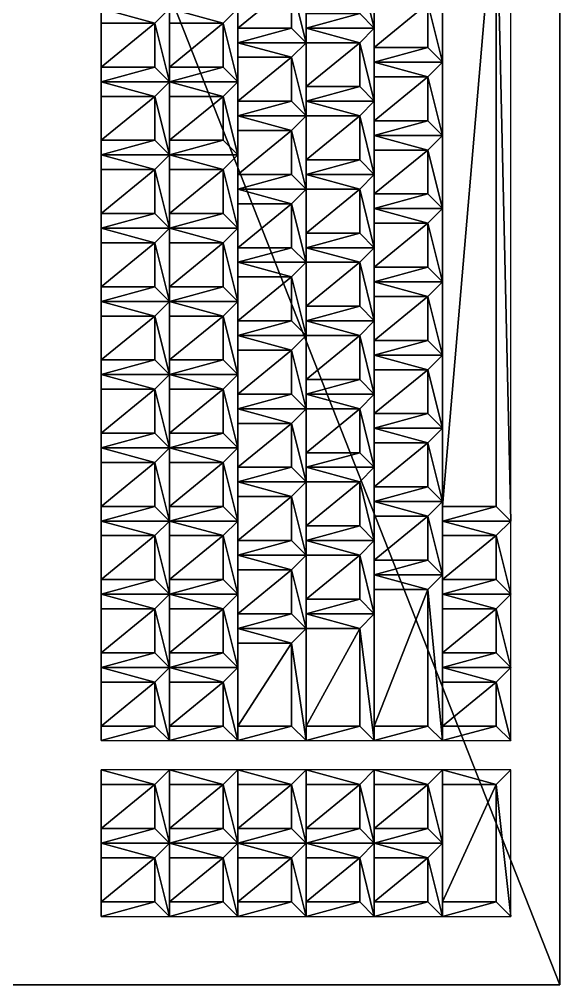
# Model space of a CAD drawing. Extents: x -22.3 to 67.4, y -36.4 to 41.8.
# Drawn here: x 61.89 to 67.43, y -34.18 to -24.3 of the extents above; entities that cross this region are included whole.
import ezdxf

# ---------------------------------------------------------------- set-up
doc = ezdxf.new("R2010")
doc.units = 0
doc.layers.get('0').update_dxf_attribs({"linetype": 'CONTINUOUS'})

# ---------------------------------------------------------------- blocks, each defined once
blk = doc.blocks.new('11ZSUN04')
at = {"color": 0, "linetype": 'BYBLOCK'}
mesh = blk.add_polyface(dxfattribs=at)
corners = [(19.23, -0.779, 1.8117), (19.23, -0.779, 1.0617), (26.23, -0.779), (26.23, -0.779, 0.75), (19.23, 16.971, 1.0617), (19.23, 16.971, 1.8117), (26.23, 16.971, 0.75), (14.75, 1, 0.5), (17, 1, 0.5), (14.75, 1, 2.75), (17, 1, 2.75), (17, 17, 0.5), (17, 17, 2.75), (14.846, 9, 5.525), (14.6916, 12.6814, 5.625), (14.8408, 9, 5.625), (14.8408, 9, 18.2), (14.846, 9, 18.3), (14.6916, 5.3186, 18.2), (14.6948, 5.3178, 18.3), (14.2451, 1.6613, 18.2), (14.2423, 1.6604, 18.3), (14.7248, 5.3178, 18.3), (14.876, 9, 18.3), (14.8437, 9, 18.6), (14.6925, 5.1943, 18.6), (14.2723, 1.6604, 18.3), (14.24, 1.4125, 18.6), (14.9005, 9, 17.1), (14.7687, 12.255, 17.1), (14.8708, 9, 18.2), (14.7216, 5.3186, 18.2), (14.7687, 5.745, 17.1), (14.3741, 2.5114, 17.1), (14.2751, 1.6613, 18.2), (14.24, 5.2063, 18.6), (14.24, 9, 18.6), (14.6916, 12.6814, 18.2), (14.7229, 5.6993, 16.9703), (14.3487, 2.6736, 16.9703), (14.8619, 9, 16.9703), (14.8437, 9, 5.225), (14.6925, 5.1943, 5.225), (14.24, 5.2063, 5.225), (14.24, 9, 5.225), (14.7216, 5.3186, 5.625), (14.7687, 5.745, 6.725), (14.3741, 2.5114, 6.725), (14.2751, 1.6613, 5.625), (14.8708, 9, 5.625), (14.9005, 9, 6.725), (14.7687, 12.255, 6.725), (14.7248, 5.3178, 5.525), (14.2723, 1.6604, 5.525), (14.24, 1.4125, 5.225), (14.876, 9, 5.525), (14.6948, 5.3178, 5.525), (14.6916, 5.3186, 5.625), (14.2451, 1.6613, 5.625), (14.2423, 1.6604, 5.525), (14.7229, 5.6993, 6.8547), (14.3487, 2.6736, 6.8547), (14.8619, 9, 6.8547)]
mesh.append_faces([[corners[k] for k in face] for face in [(16, 17, 18), (18, 19, 20), (32, 31, 33), (38, 32, 39), (40, 32, 38), (45, 47, 48), (42, 53, 54), (41, 52, 42), (56, 58, 59), (13, 57, 56), (46, 61, 47), (51, 62, 50)]], dxfattribs={"vtx0": -1, "vtx1": -1, "color": 0})
mesh.append_faces([[corners[k] for k in face] for face in [(13, 14, 15), (36, 35, 24), (43, 44, 41)]], dxfattribs={"vtx0": -1, "vtx1": -1, "vtx2": -1, "color": 0})
mesh.append_faces([[corners[k] for k in face] for face in [(18, 17, 19), (20, 19, 21), (22, 24, 25), (26, 25, 27), (33, 31, 34), (17, 16, 37), (39, 32, 33), (40, 29, 28), (45, 46, 47), (56, 57, 58), (13, 15, 57), (46, 60, 61), (46, 62, 60)]], dxfattribs={"vtx0": -1, "vtx2": -1, "color": 0})
mesh.append_faces([[corners[k] for k in face] for face in [(1, 0, 4), (0, 3, 5), (3, 2, 6), (7, 8, 9), (8, 11, 10)]], dxfattribs={"vtx1": -1, "color": 0})
mesh.append_faces([[corners[k] for k in face] for face in [(22, 23, 24), (26, 22, 25), (28, 29, 30), (30, 31, 28), (32, 28, 31), (25, 24, 35), (28, 32, 40), (41, 42, 43), (45, 49, 50), (50, 46, 45), (51, 50, 49), (52, 53, 42), (55, 52, 41), (46, 50, 62)]], dxfattribs={"vtx1": -1, "vtx2": -1, "color": 0})
mesh.append_faces([[corners[k] for k in face] for face in [(0, 1, 2), (2, 3, 0), (8, 10, 9), (9, 10, 12)]], dxfattribs={"vtx2": -1, "color": 0})
mesh = blk.add_polyface(dxfattribs=at)
corners = [(19.23, 16.971, 1.8117), (19.23, 16.971, 1.0617), (19.23, -0.779, 1.8117), (26.23, 16.971, 0.75), (26.23, 16.971), (26.23, -0.779, 0.75), (26.23, -0.779), (14.5, 17, 1.375), (14.5, 16.93, 1.475), (14.5, 17, 1.875), (14.5, 16.93, 1.775), (14.75, 17, 1.875), (14.75, 17, 1.375), (17, 17, 0.5), (17, 17, 2.75), (17, 1, 2.75), (14.75, 17, 0.5), (14.75, 17, 2.75), (14.75, 1, 2.75), (14.846, 9, 5.525), (14.6948, 12.6822, 5.525), (14.6916, 12.6814, 5.625), (14.2423, 16.3396, 18.3), (14.6948, 12.6822, 18.3), (14.2451, 16.3387, 18.2), (14.6916, 12.6814, 18.2), (14.2723, 16.3396, 18.3), (14.24, 16.5875, 18.6), (14.6925, 12.8057, 18.6), (14.7248, 12.6822, 18.3), (14.8437, 9, 18.6), (14.876, 9, 18.3), (14.2751, 16.3387, 18.2), (14.7216, 12.6814, 18.2), (14.3741, 15.4886, 17.1), (14.7687, 12.255, 17.1), (14.8708, 9, 18.2), (14.24, 12.7937, 18.6), (14.24, 9, 18.6), (14.846, 9, 18.3), (14.3684, 15.5264, 17.0924), (14.3432, 15.3633, 16.9629), (14.3636, 15.5585, 17.0707), (14.3385, 15.3946, 16.9418), (14.7229, 12.3007, 16.9703), (14.8619, 9, 16.9703), (14.3487, 15.3264, 16.9703), (14.6925, 12.8057, 5.225), (14.8437, 9, 5.225), (14.24, 9, 5.225), (14.24, 12.7937, 5.225), (14.24, 16.5875, 5.225), (14.8708, 9, 5.625), (14.7216, 12.6814, 5.625), (14.7687, 12.255, 6.725), (14.2751, 16.3387, 5.625), (14.3741, 15.4886, 6.725), (14.7248, 12.6822, 5.525), (14.876, 9, 5.525), (14.2723, 16.3396, 5.525), (14.2423, 16.3396, 5.525), (14.2451, 16.3387, 5.625), (14.3684, 15.5264, 6.7326), (14.3636, 15.5585, 6.7543), (14.3385, 15.3946, 6.8832), (14.3432, 15.3633, 6.8621), (14.7229, 12.3007, 6.8547), (14.8619, 9, 6.8547), (14.3487, 15.3264, 6.8547), (14.8408, 9, 5.625)]
mesh.append_faces([[corners[k] for k in face] for face in [(9, 11, 7), (12, 7, 11), (24, 23, 25), (26, 28, 29), (29, 30, 31), (34, 33, 35), (39, 25, 23), (44, 35, 45), (46, 35, 44), (47, 57, 48), (51, 59, 47), (69, 19, 21)]], dxfattribs={"vtx0": -1, "vtx1": -1, "color": 0})
mesh.append_faces([[corners[k] for k in face] for face in [(19, 20, 21), (37, 38, 28), (49, 50, 47)]], dxfattribs={"vtx0": -1, "vtx1": -1, "vtx2": -1, "color": 0})
mesh.append_faces([[corners[k] for k in face] for face in [(26, 27, 28), (29, 28, 30), (53, 56, 54), (48, 57, 58), (47, 59, 57), (20, 61, 21), (54, 66, 67), (54, 68, 66), (21, 19, 20)]], dxfattribs={"vtx0": -1, "vtx2": -1, "color": 0})
mesh.append_faces([[corners[k] for k in face] for face in [(0, 1, 2), (3, 4, 0), (1, 0, 4), (3, 0, 5), (4, 3, 6), (7, 8, 9), (10, 9, 8), (13, 16, 14)]], dxfattribs={"vtx1": -1, "color": 0})
mesh.append_faces([[corners[k] for k in face] for face in [(22, 23, 24), (32, 33, 34), (33, 36, 35), (28, 27, 37), (30, 28, 38), (40, 34, 41), (42, 40, 43), (34, 35, 46), (47, 48, 49), (51, 47, 50), (52, 53, 54), (53, 55, 56), (20, 60, 61), (62, 63, 64), (56, 62, 65), (54, 56, 68)]], dxfattribs={"vtx1": -1, "vtx2": -1, "color": 0})
mesh.append_faces([[corners[k] for k in face] for face in [(13, 14, 15), (16, 17, 14), (14, 17, 18)]], dxfattribs={"vtx2": -1, "color": 0})
at = {"color": 253, "linetype": 'BYBLOCK'}
mesh = blk.add_polyface(dxfattribs=at)
corners = [(23.63, 11.871, 1.15), (23.63, 12.021, 1.15), (23.48, 12.171, 1.45), (23.48, 12.021, 1.45), (22.93, 12.021, 1.45), (22.93, 12.821, 1.45), (22.93, 11.871, 1.25), (24.33, 12.021, 1.05), (24.33, 12.971, 1.05), (24.18, 12.821, 1.35), (24.18, 12.171, 1.35), (22.93, 12.971, 1.25), (24.33, 15.521, 1.05), (24.33, 16.271, 1.05), (24.18, 16.121, 1.35), (24.18, 15.671, 1.35), (22.93, 15.671, 1.45), (22.93, 16.121, 1.45), (22.93, 16.271, 1.25), (22.93, 15.521, 1.25), (25.73, 15.521, 0.85), (25.73, 16.271, 0.85), (25.58, 16.121, 1.15), (25.58, 15.671, 1.15), (24.33, 15.671, 1.25), (24.33, 16.121, 1.25), (25.73, 13.271, 0.85), (25.73, 14.771, 0.85), (25.58, 14.621, 1.15), (25.58, 13.421, 1.15), (25.03, 13.421, 1.15), (25.03, 14.621, 1.15), (25.03, 14.771, 0.95), (25.03, 13.271, 0.95), (22.23, 11.471, 1.35), (22.23, 12.971, 1.35), (22.08, 12.821, 1.65), (22.08, 11.621, 1.65), (21.53, 11.471, 1.45), (21.53, 11.621, 1.65), (21.53, 12.821, 1.65), (21.53, 12.971, 1.45), (22.93, 11.471, 1.25), (22.78, 12.821, 1.55), (22.78, 11.621, 1.55), (22.23, 11.621, 1.55), (22.23, 12.821, 1.55), (23.63, 1.721, 1.15), (23.63, 2.871, 1.15), (23.48, 2.721, 1.45), (23.48, 1.871, 1.45), (22.93, 1.871, 1.45), (22.93, 2.721, 1.45), (22.93, 2.871, 1.25), (22.93, 1.721, 1.25), (24.33, 1.721, 1.05), (24.33, 3.021, 1.05), (24.18, 2.871, 1.35), (24.18, 1.871, 1.35), (23.63, 1.871, 1.35), (23.63, 2.871, 1.35), (23.63, 3.021, 1.15), (25.03, 10.921, 0.95), (25.03, 12.221, 0.95), (24.88, 12.071, 1.25), (24.88, 11.071, 1.25), (24.33, 11.071, 1.25), (24.33, 12.071, 1.25), (24.33, 12.221, 1.05), (24.33, 10.921, 1.05), (25.03, 1.721, 0.95), (25.03, 3.421, 0.95), (24.88, 3.271, 1.25), (24.88, 1.871, 1.25), (24.33, 1.871, 1.25), (24.33, 3.271, 1.25), (24.33, 3.421, 1.05), (25.73, -0.079, 0.85), (25.73, 1.421, 0.85), (25.58, 1.271, 1.15), (25.58, 0.071, 1.15), (25.03, 0.071, 1.15), (25.03, 1.271, 1.15), (25.03, 1.421, 0.95), (25.03, -0.079, 0.95)]
mesh.append_faces([[corners[k] for k in face] for face in [(3, 6, 0), (11, 9, 8), (18, 14, 13), (15, 19, 12), (13, 22, 21), (23, 12, 20), (32, 28, 27), (29, 33, 26), (37, 38, 34), (41, 36, 35), (35, 43, 11), (44, 34, 42), (53, 49, 48), (50, 54, 47), (61, 57, 56), (58, 47, 55), (68, 64, 63), (65, 69, 62), (76, 72, 71), (73, 55, 70), (83, 79, 78), (80, 84, 77)]], dxfattribs={"vtx0": -1, "color": 253})
mesh.append_faces([[corners[k] for k in face] for face in [(2, 9, 5)]], dxfattribs={"vtx0": -1, "vtx2": -1, "color": 253})
mesh.append_faces([[corners[k] for k in face] for face in [(3, 2, 4), (10, 9, 2), (5, 9, 11), (15, 14, 16), (17, 16, 14), (17, 14, 18), (23, 22, 24), (25, 24, 22), (25, 22, 13), (29, 28, 30), (31, 30, 28), (31, 28, 32), (40, 36, 41), (37, 36, 39), (40, 39, 36), (44, 43, 45), (46, 45, 43), (46, 43, 35), (50, 49, 51), (52, 51, 49), (52, 49, 53), (58, 57, 59), (60, 59, 57), (60, 57, 61), (65, 64, 66), (67, 66, 64), (67, 64, 68), (73, 72, 74), (75, 74, 72), (75, 72, 76), (80, 79, 81), (82, 81, 79), (82, 79, 83)]], dxfattribs={"vtx1": -1, "color": 253})
mesh.append_faces([[corners[k] for k in face] for face in [(5, 4, 2)]], dxfattribs={"vtx1": -1, "vtx2": -1, "color": 253})
mesh.append_faces([[corners[k] for k in face] for face in [(0, 1, 2), (2, 3, 0), (3, 4, 6), (7, 8, 9), (9, 10, 7), (7, 10, 2), (2, 1, 7), (6, 4, 5), (5, 11, 6), (12, 13, 14), (14, 15, 12), (15, 16, 19), (19, 16, 17), (17, 18, 19), (20, 21, 22), (22, 23, 20), (23, 24, 12), (12, 24, 25), (25, 13, 12), (26, 27, 28), (28, 29, 26), (29, 30, 33), (33, 30, 31), (31, 32, 33), (34, 35, 36), (36, 37, 34), (38, 39, 40), (40, 41, 38), (37, 39, 38), (42, 11, 43), (43, 44, 42), (44, 45, 34), (34, 45, 46), (46, 35, 34), (47, 48, 49), (49, 50, 47), (50, 51, 54), (54, 51, 52), (52, 53, 54), (55, 56, 57), (57, 58, 55), (58, 59, 47), (47, 59, 60), (60, 61, 47), (62, 63, 64), (64, 65, 62), (65, 66, 69), (69, 66, 67), (67, 68, 69), (70, 71, 72), (72, 73, 70), (73, 74, 55), (55, 74, 75), (75, 76, 55), (77, 78, 79), (79, 80, 77), (80, 81, 84), (84, 81, 82), (82, 83, 84)]], dxfattribs={"vtx2": -1, "color": 253})
at = {"color": 0, "linetype": 'BYBLOCK'}
mesh = blk.add_polyface(dxfattribs=at)
corners = [(25.73, 3.971, 0.85), (25.73, 10.721, 0.85), (25.58, 10.571, 1.15), (25.58, 4.121, 1.15), (25.03, 4.121, 1.15), (25.03, 10.571, 1.15), (25.03, 10.721, 0.95), (25.03, 3.971, 0.95)]
mesh.append_faces([[corners[k] for k in face] for face in [(6, 2, 1), (3, 7, 0)]], dxfattribs={"vtx0": -1, "color": 0})
mesh.append_faces([[corners[k] for k in face] for face in [(3, 2, 4), (5, 4, 2), (5, 2, 6)]], dxfattribs={"vtx1": -1, "color": 0})
mesh.append_faces([[corners[k] for k in face] for face in [(0, 1, 2), (2, 3, 0), (3, 4, 7), (7, 4, 5), (5, 6, 7)]], dxfattribs={"vtx2": -1, "color": 0})
mesh = blk.add_polyface(dxfattribs=at)
corners = [(22.08, 8.321, 1.65), (22.08, 7.871, 1.65), (22.23, 7.721, 1.35), (22.23, 8.471, 1.35), (21.53, 8.321, 1.65), (21.53, 7.871, 1.65), (21.53, 8.471, 1.45), (21.53, 7.721, 1.45), (22.08, 9.071, 1.65), (22.08, 8.621, 1.65), (22.23, 9.221, 1.35), (21.53, 9.071, 1.65), (21.53, 8.621, 1.65), (21.53, 9.221, 1.45), (22.08, 9.821, 1.65), (22.08, 9.371, 1.65), (21.53, 9.371, 1.65), (21.53, 9.821, 1.65), (22.78, 9.821, 1.55), (22.78, 9.371, 1.55), (22.93, 9.221, 1.25), (22.23, 9.371, 1.55), (22.23, 9.821, 1.55), (22.78, 9.071, 1.55), (22.78, 8.621, 1.55), (22.93, 8.471, 1.25), (22.23, 9.071, 1.55), (22.23, 8.621, 1.55), (22.78, 8.321, 1.55), (22.78, 7.871, 1.55), (22.93, 7.721, 1.25), (22.23, 8.321, 1.55), (22.23, 7.871, 1.55), (22.93, 9.471, 1.45), (22.93, 9.021, 1.45), (23.48, 9.471, 1.45), (23.48, 9.021, 1.45), (22.93, 8.871, 1.25), (22.93, 9.621, 1.25), (22.93, 8.721, 1.45), (22.93, 8.271, 1.45), (23.48, 8.721, 1.45), (23.48, 8.271, 1.45), (22.93, 8.121, 1.25), (22.93, 7.971, 1.45), (22.93, 7.521, 1.45), (23.48, 7.971, 1.45), (22.93, 7.371, 1.25)]
mesh.append_faces([[corners[k] for k in face] for face in [(6, 0, 3), (1, 7, 2), (13, 8, 10), (9, 6, 3), (15, 13, 10), (19, 10, 20), (10, 23, 20), (24, 3, 25), (3, 28, 25), (29, 2, 30)]], dxfattribs={"vtx0": -1, "color": 0})
mesh.append_faces([[corners[k] for k in face] for face in [(4, 5, 0), (1, 0, 5), (4, 0, 6), (11, 12, 8), (9, 8, 12), (11, 8, 13), (26, 27, 23), (24, 23, 27), (26, 23, 10), (31, 32, 28), (29, 28, 32), (31, 28, 3), (33, 34, 35), (39, 40, 41), (39, 41, 37), (44, 45, 46)]], dxfattribs={"vtx1": -1, "color": 0})
mesh.append_faces([[corners[k] for k in face] for face in [(0, 1, 2), (2, 3, 0), (1, 5, 7), (4, 6, 7), (7, 5, 4), (8, 9, 3), (3, 10, 8), (9, 12, 6), (11, 13, 6), (6, 12, 11), (14, 15, 10), (15, 16, 13), (13, 16, 17), (18, 19, 20), (19, 21, 10), (10, 21, 22), (23, 24, 25), (25, 20, 23), (24, 27, 3), (26, 10, 3), (3, 27, 26), (28, 29, 30), (30, 25, 28), (29, 32, 2), (31, 3, 2), (2, 32, 31), (36, 34, 37), (33, 38, 37), (37, 34, 33), (42, 40, 43), (39, 37, 43), (43, 40, 39), (44, 43, 47)]], dxfattribs={"vtx2": -1, "color": 0})
mesh = blk.add_polyface(dxfattribs=at)
corners = [(23.48, 9.471, 1.45), (23.48, 9.021, 1.45), (23.63, 8.871, 1.15), (23.63, 9.621, 1.15), (22.93, 9.021, 1.45), (22.93, 8.871, 1.25), (23.48, 8.721, 1.45), (23.48, 8.271, 1.45), (23.63, 8.121, 1.15), (22.93, 8.271, 1.45), (22.93, 8.121, 1.25), (23.63, 7.371, 1.15), (23.48, 7.971, 1.45), (22.93, 7.971, 1.45), (24.18, 9.621, 1.35), (24.18, 9.171, 1.35), (24.33, 9.021, 1.05), (24.33, 9.771, 1.05), (23.63, 9.171, 1.35), (23.63, 9.021, 1.15), (23.63, 9.621, 1.35), (23.63, 9.771, 1.15), (24.18, 8.871, 1.35), (24.18, 8.421, 1.35), (24.33, 8.271, 1.05), (23.63, 8.871, 1.35), (23.63, 8.421, 1.35), (23.63, 8.271, 1.15), (24.18, 8.121, 1.35), (24.18, 7.671, 1.35), (24.33, 7.521, 1.05), (23.63, 8.121, 1.35), (23.63, 7.671, 1.35), (23.63, 7.521, 1.15), (24.88, 9.271, 1.25), (24.88, 8.821, 1.25), (25.03, 8.671, 0.95), (25.03, 9.421, 0.95), (24.33, 9.271, 1.25), (24.33, 8.821, 1.25), (24.33, 9.421, 1.05), (24.33, 8.671, 1.05), (24.88, 8.521, 1.25), (24.88, 8.071, 1.25), (25.03, 7.921, 0.95), (24.33, 8.521, 1.25), (24.33, 8.071, 1.25), (24.33, 7.921, 1.05), (24.88, 7.771, 1.25), (24.33, 7.771, 1.25)]
mesh.append_faces([[corners[k] for k in face] for face in [(1, 5, 2), (5, 6, 2), (7, 10, 8), (10, 12, 8), (15, 19, 16), (19, 22, 16), (23, 27, 24), (27, 28, 24), (40, 34, 37), (35, 41, 36), (41, 42, 36), (43, 47, 44), (47, 48, 44)]], dxfattribs={"vtx0": -1, "color": 0})
mesh.append_faces([[corners[k] for k in face] for face in [(1, 0, 4), (7, 6, 9), (13, 12, 10), (15, 14, 18), (25, 26, 22), (23, 22, 26), (25, 22, 19), (31, 32, 28), (29, 28, 32), (31, 28, 27), (38, 39, 34), (35, 34, 39), (38, 34, 40), (45, 46, 42), (43, 42, 46), (45, 42, 41), (49, 48, 47)]], dxfattribs={"vtx1": -1, "color": 0})
mesh.append_faces([[corners[k] for k in face] for face in [(0, 1, 2), (2, 3, 0), (6, 7, 8), (8, 2, 6), (11, 8, 12), (14, 15, 16), (16, 17, 14), (15, 18, 19), (20, 21, 19), (19, 18, 20), (22, 23, 24), (24, 16, 22), (23, 26, 27), (25, 19, 27), (27, 26, 25), (28, 29, 30), (30, 24, 28), (31, 27, 33), (33, 32, 31), (34, 35, 36), (36, 37, 34), (35, 39, 41), (38, 40, 41), (41, 39, 38), (42, 43, 44), (44, 36, 42), (43, 46, 47), (45, 41, 47), (47, 46, 45)]], dxfattribs={"vtx2": -1, "color": 0})
mesh = blk.add_polyface(dxfattribs=at)
corners = [(22.23, 5.471, 1.35), (22.23, 6.221, 1.35), (22.08, 6.071, 1.65), (21.53, 6.221, 1.45), (21.53, 6.071, 1.65), (21.53, 5.471, 1.45), (22.08, 6.821, 1.65), (22.08, 6.371, 1.65), (22.23, 6.971, 1.35), (21.53, 6.821, 1.65), (21.53, 6.371, 1.65), (21.53, 6.971, 1.45), (22.08, 7.571, 1.65), (22.08, 7.121, 1.65), (22.23, 7.721, 1.35), (21.53, 7.571, 1.65), (21.53, 7.121, 1.65), (21.53, 7.721, 1.45), (22.78, 7.571, 1.55), (22.78, 7.121, 1.55), (22.93, 6.971, 1.25), (22.93, 7.721, 1.25), (22.23, 7.571, 1.55), (22.23, 7.121, 1.55), (22.78, 6.821, 1.55), (22.78, 6.371, 1.55), (22.93, 6.221, 1.25), (22.23, 6.821, 1.55), (22.23, 6.371, 1.55), (22.93, 5.471, 1.25), (22.78, 6.071, 1.55), (22.23, 6.071, 1.55), (23.48, 7.521, 1.45), (22.93, 7.521, 1.45), (22.93, 7.371, 1.25), (22.93, 7.971, 1.45), (22.93, 7.221, 1.45), (22.93, 6.771, 1.45), (23.48, 7.221, 1.45), (23.48, 6.771, 1.45), (22.93, 6.621, 1.25), (22.93, 6.471, 1.45), (22.93, 6.021, 1.45), (23.48, 6.471, 1.45), (22.93, 5.871, 1.25)]
mesh.append_faces([[corners[k] for k in face] for face in [(3, 2, 1), (11, 6, 8), (7, 3, 1), (17, 12, 14), (13, 11, 8), (14, 18, 21), (19, 8, 20), (8, 24, 20), (25, 1, 26), (1, 30, 26)]], dxfattribs={"vtx0": -1, "color": 0})
mesh.append_faces([[corners[k] for k in face] for face in [(4, 2, 3), (9, 10, 6), (7, 6, 10), (9, 6, 11), (15, 16, 12), (13, 12, 16), (15, 12, 17), (22, 23, 18), (19, 18, 23), (22, 18, 14), (27, 28, 24), (25, 24, 28), (27, 24, 8), (31, 30, 1), (36, 37, 38), (36, 38, 34), (41, 42, 43), (41, 43, 40)]], dxfattribs={"vtx1": -1, "color": 0})
mesh.append_faces([[corners[k] for k in face] for face in [(0, 1, 2), (4, 3, 5), (6, 7, 1), (1, 8, 6), (7, 10, 3), (9, 11, 3), (3, 10, 9), (12, 13, 8), (8, 14, 12), (13, 16, 11), (15, 17, 11), (11, 16, 15), (18, 19, 20), (20, 21, 18), (19, 23, 8), (22, 14, 8), (8, 23, 22), (24, 25, 26), (26, 20, 24), (25, 28, 1), (27, 8, 1), (1, 28, 27), (29, 26, 30), (31, 1, 0), (32, 33, 34), (34, 33, 35), (39, 37, 40), (36, 34, 40), (40, 37, 36), (41, 40, 44), (44, 42, 41)]], dxfattribs={"vtx2": -1, "color": 0})
mesh = blk.add_polyface(dxfattribs=at)
corners = [(23.48, 7.971, 1.45), (23.48, 7.521, 1.45), (23.63, 7.371, 1.15), (22.93, 7.521, 1.45), (22.93, 7.371, 1.25), (23.48, 7.221, 1.45), (23.48, 6.771, 1.45), (23.63, 6.621, 1.15), (22.93, 6.771, 1.45), (22.93, 6.621, 1.25), (23.48, 6.471, 1.45), (23.48, 6.021, 1.45), (23.63, 5.871, 1.15), (22.93, 6.021, 1.45), (22.93, 5.871, 1.25), (24.18, 7.671, 1.35), (23.63, 7.521, 1.15), (24.33, 7.521, 1.05), (23.63, 7.671, 1.35), (24.18, 7.371, 1.35), (24.18, 6.921, 1.35), (24.33, 6.771, 1.05), (23.63, 7.371, 1.35), (23.63, 6.921, 1.35), (23.63, 6.771, 1.15), (24.18, 6.621, 1.35), (24.18, 6.171, 1.35), (24.33, 6.021, 1.05), (23.63, 6.621, 1.35), (23.63, 6.171, 1.35), (23.63, 6.021, 1.15), (24.18, 5.871, 1.35), (24.88, 7.771, 1.25), (24.88, 7.321, 1.25), (25.03, 7.171, 0.95), (25.03, 7.921, 0.95), (24.33, 7.771, 1.25), (24.33, 7.321, 1.25), (24.33, 7.171, 1.05), (24.33, 7.921, 1.05), (24.88, 7.021, 1.25), (24.88, 6.571, 1.25), (25.03, 6.421, 0.95), (24.33, 7.021, 1.25), (24.33, 6.571, 1.25), (24.33, 6.421, 1.05), (25.03, 5.671, 0.95), (24.88, 6.271, 1.25), (24.33, 6.271, 1.25), (24.33, 5.821, 1.25), (24.88, 5.821, 1.25), (24.33, 5.671, 1.05)]
mesh.append_faces([[corners[k] for k in face] for face in [(1, 4, 2), (4, 5, 2), (6, 9, 7), (9, 10, 7), (15, 16, 17), (16, 19, 17), (20, 24, 21), (24, 25, 21), (26, 30, 27), (30, 31, 27), (33, 38, 34), (38, 40, 34), (41, 45, 42), (45, 47, 42)]], dxfattribs={"vtx0": -1, "color": 0})
mesh.append_faces([[corners[k] for k in face] for face in [(1, 0, 3), (6, 5, 8), (11, 10, 13), (22, 23, 19), (20, 19, 23), (22, 19, 16), (28, 29, 25), (26, 25, 29), (28, 25, 24), (36, 37, 32), (33, 32, 37), (43, 44, 40), (41, 40, 44), (43, 40, 38), (48, 49, 47), (50, 47, 49), (48, 47, 45)]], dxfattribs={"vtx1": -1, "color": 0})
mesh.append_faces([[corners[k] for k in face] for face in [(0, 1, 2), (5, 6, 7), (7, 2, 5), (10, 11, 12), (12, 7, 10), (11, 13, 14), (15, 18, 16), (19, 20, 21), (21, 17, 19), (20, 23, 24), (22, 16, 24), (24, 23, 22), (25, 26, 27), (27, 21, 25), (26, 29, 30), (28, 24, 30), (30, 29, 28), (32, 33, 34), (34, 35, 32), (33, 37, 38), (36, 39, 38), (38, 37, 36), (40, 41, 42), (42, 34, 40), (41, 44, 45), (43, 38, 45), (45, 44, 43), (46, 42, 47), (48, 45, 51)]], dxfattribs={"vtx2": -1, "color": 0})
mesh = blk.add_polyface(dxfattribs=at)
corners = [(23.48, 6.021, 1.45), (22.93, 5.871, 1.25), (23.63, 5.871, 1.15), (23.48, 5.721, 1.45), (23.48, 5.271, 1.45), (23.63, 5.121, 1.15), (22.93, 5.271, 1.45), (22.93, 5.121, 1.25), (23.48, 4.971, 1.45), (23.48, 4.521, 1.45), (23.63, 4.371, 1.15), (22.93, 4.521, 1.45), (22.93, 4.371, 1.25), (23.48, 4.221, 1.45), (24.18, 5.871, 1.35), (24.18, 5.421, 1.35), (24.33, 5.271, 1.05), (24.33, 6.021, 1.05), (23.63, 5.871, 1.35), (23.63, 5.421, 1.35), (23.63, 6.021, 1.15), (23.63, 5.271, 1.15), (24.18, 5.121, 1.35), (24.18, 4.671, 1.35), (24.33, 4.521, 1.05), (23.63, 5.121, 1.35), (23.63, 4.671, 1.35), (23.63, 4.521, 1.15), (24.33, 3.771, 1.05), (24.18, 4.371, 1.35), (23.63, 4.371, 1.35), (23.63, 3.921, 1.35), (23.63, 3.771, 1.15), (24.88, 6.271, 1.25), (24.88, 5.821, 1.25), (25.03, 5.671, 0.95), (24.33, 5.671, 1.05), (24.33, 5.821, 1.25), (24.33, 6.271, 1.25), (24.88, 5.521, 1.25), (24.88, 5.071, 1.25), (25.03, 4.921, 0.95), (24.33, 5.521, 1.25), (24.33, 5.071, 1.25), (24.33, 4.921, 1.05), (24.88, 4.771, 1.25), (24.88, 4.321, 1.25), (25.03, 4.171, 0.95), (24.33, 4.771, 1.25), (24.33, 4.321, 1.25), (24.33, 4.171, 1.05)]
mesh.append_faces([[corners[k] for k in face] for face in [(0, 1, 2), (1, 3, 2), (4, 7, 5), (7, 8, 5), (9, 12, 10), (12, 13, 10), (15, 21, 16), (21, 22, 16), (23, 27, 24), (27, 29, 24), (34, 36, 35), (36, 39, 35), (40, 44, 41), (44, 45, 41), (46, 50, 47)]], dxfattribs={"vtx0": -1, "color": 0})
mesh.append_faces([[corners[k] for k in face] for face in [(4, 3, 6), (9, 8, 11), (18, 19, 14), (15, 14, 19), (18, 14, 20), (25, 26, 22), (23, 22, 26), (25, 22, 21), (30, 31, 29), (30, 29, 27), (42, 43, 39), (40, 39, 43), (42, 39, 36), (48, 49, 45), (46, 45, 49), (48, 45, 44)]], dxfattribs={"vtx1": -1, "color": 0})
mesh.append_faces([[corners[k] for k in face] for face in [(3, 4, 5), (5, 2, 3), (8, 9, 10), (10, 5, 8), (14, 15, 16), (16, 17, 14), (15, 19, 21), (18, 20, 21), (21, 19, 18), (22, 23, 24), (24, 16, 22), (23, 26, 27), (25, 21, 27), (27, 26, 25), (28, 24, 29), (30, 27, 32), (33, 34, 35), (34, 37, 36), (36, 37, 38), (39, 40, 41), (41, 35, 39), (40, 43, 44), (42, 36, 44), (44, 43, 42), (45, 46, 47), (47, 41, 45), (46, 49, 50), (48, 44, 50), (50, 49, 48)]], dxfattribs={"vtx2": -1, "color": 0})
mesh = blk.add_polyface(dxfattribs=at)
corners = [(22.08, 4.571, 1.65), (22.08, 4.121, 1.65), (22.23, 3.971, 1.35), (22.23, 4.721, 1.35), (21.53, 4.571, 1.65), (21.53, 4.121, 1.65), (21.53, 4.721, 1.45), (21.53, 3.971, 1.45), (22.08, 5.321, 1.65), (22.08, 4.871, 1.65), (22.23, 5.471, 1.35), (21.53, 5.321, 1.65), (21.53, 4.871, 1.65), (21.53, 5.471, 1.45), (22.08, 6.071, 1.65), (22.08, 5.621, 1.65), (21.53, 6.071, 1.65), (21.53, 5.621, 1.65), (22.78, 6.071, 1.55), (22.78, 5.621, 1.55), (22.93, 5.471, 1.25), (22.23, 6.071, 1.55), (22.23, 5.621, 1.55), (22.78, 5.321, 1.55), (22.78, 4.871, 1.55), (22.93, 4.721, 1.25), (22.23, 5.321, 1.55), (22.23, 4.871, 1.55), (22.78, 4.571, 1.55), (22.78, 4.121, 1.55), (22.93, 3.971, 1.25), (22.23, 4.571, 1.55), (22.23, 4.121, 1.55), (22.93, 5.721, 1.45), (22.93, 5.271, 1.45), (23.48, 5.721, 1.45), (22.93, 5.871, 1.25), (23.48, 5.271, 1.45), (22.93, 5.121, 1.25), (22.93, 4.971, 1.45), (22.93, 4.521, 1.45), (23.48, 4.971, 1.45), (23.48, 4.521, 1.45), (22.93, 4.371, 1.25), (22.93, 4.221, 1.45), (23.48, 4.221, 1.45)]
mesh.append_faces([[corners[k] for k in face] for face in [(6, 0, 3), (13, 8, 10), (9, 6, 3), (15, 13, 10), (19, 10, 20), (10, 23, 20), (24, 3, 25), (3, 28, 25)]], dxfattribs={"vtx0": -1, "color": 0})
mesh.append_faces([[corners[k] for k in face] for face in [(4, 5, 0), (1, 0, 5), (4, 0, 6), (11, 12, 8), (9, 8, 12), (11, 8, 13), (16, 17, 14), (15, 14, 17), (21, 22, 18), (19, 18, 22), (26, 27, 23), (24, 23, 27), (26, 23, 10), (31, 32, 28), (29, 28, 32), (31, 28, 3), (33, 34, 35), (33, 35, 36), (39, 40, 41), (39, 41, 38), (44, 45, 43)]], dxfattribs={"vtx1": -1, "color": 0})
mesh.append_faces([[corners[k] for k in face] for face in [(0, 1, 2), (2, 3, 0), (4, 6, 7), (7, 5, 4), (8, 9, 3), (3, 10, 8), (9, 12, 6), (11, 13, 6), (6, 12, 11), (14, 15, 10), (15, 17, 13), (13, 17, 16), (18, 19, 20), (19, 22, 10), (10, 22, 21), (23, 24, 25), (25, 20, 23), (24, 27, 3), (26, 10, 3), (3, 27, 26), (28, 29, 30), (30, 25, 28), (31, 3, 2), (2, 32, 31), (37, 34, 38), (33, 36, 38), (38, 34, 33), (42, 40, 43), (39, 38, 43), (43, 40, 39)]], dxfattribs={"vtx2": -1, "color": 0})
mesh = blk.add_polyface(dxfattribs=at)
corners = [(22.23, 1.721, 1.35), (22.23, 2.471, 1.35), (22.08, 2.321, 1.65), (21.53, 2.321, 1.65), (21.53, 1.871, 1.65), (21.53, 2.471, 1.45), (22.08, 3.071, 1.65), (22.08, 2.621, 1.65), (22.23, 3.221, 1.35), (21.53, 3.071, 1.65), (21.53, 2.621, 1.65), (21.53, 3.221, 1.45), (22.08, 3.821, 1.65), (22.08, 3.371, 1.65), (22.23, 3.971, 1.35), (21.53, 3.821, 1.65), (21.53, 3.371, 1.65), (21.53, 3.971, 1.45), (22.08, 4.121, 1.65), (21.53, 4.121, 1.65), (22.78, 4.121, 1.55), (22.93, 3.971, 1.25), (22.23, 4.121, 1.55), (22.78, 3.821, 1.55), (22.78, 3.371, 1.55), (22.93, 3.221, 1.25), (22.23, 3.821, 1.55), (22.23, 3.371, 1.55), (22.78, 3.071, 1.55), (22.78, 2.621, 1.55), (22.93, 2.471, 1.25), (22.23, 3.071, 1.55), (22.23, 2.621, 1.55), (22.93, 1.721, 1.25), (22.78, 2.321, 1.55), (22.23, 2.321, 1.55), (22.23, 1.871, 1.55), (22.93, 4.221, 1.45), (22.93, 3.771, 1.45), (23.48, 4.221, 1.45), (23.48, 3.771, 1.45), (22.93, 3.621, 1.25), (22.93, 4.371, 1.25), (22.93, 3.471, 1.45), (22.93, 3.021, 1.45), (23.48, 3.471, 1.45), (22.93, 2.871, 1.25)]
mesh.append_faces([[corners[k] for k in face] for face in [(5, 2, 1), (11, 6, 8), (7, 5, 1), (17, 12, 14), (13, 11, 8), (18, 17, 14), (20, 14, 21), (14, 23, 21), (24, 8, 25), (8, 28, 25), (29, 1, 30), (1, 34, 30)]], dxfattribs={"vtx0": -1, "color": 0})
mesh.append_faces([[corners[k] for k in face] for face in [(3, 4, 2), (3, 2, 5), (9, 10, 6), (7, 6, 10), (9, 6, 11), (15, 16, 12), (13, 12, 16), (15, 12, 17), (26, 27, 23), (24, 23, 27), (26, 23, 14), (31, 32, 28), (29, 28, 32), (31, 28, 8), (35, 36, 34), (35, 34, 1), (37, 38, 39), (43, 44, 45)]], dxfattribs={"vtx1": -1, "color": 0})
mesh.append_faces([[corners[k] for k in face] for face in [(0, 1, 2), (6, 7, 1), (1, 8, 6), (7, 10, 5), (9, 11, 5), (5, 10, 9), (12, 13, 8), (8, 14, 12), (13, 16, 11), (15, 17, 11), (11, 16, 15), (18, 19, 17), (20, 22, 14), (23, 24, 25), (25, 21, 23), (24, 27, 8), (26, 14, 8), (8, 27, 26), (28, 29, 30), (30, 25, 28), (29, 32, 1), (31, 8, 1), (1, 32, 31), (33, 30, 34), (40, 38, 41), (37, 42, 41), (41, 38, 37), (43, 41, 46), (46, 44, 43)]], dxfattribs={"vtx2": -1, "color": 0})
mesh = blk.add_polyface(dxfattribs=at)
corners = [(23.48, 4.221, 1.45), (23.48, 3.771, 1.45), (23.63, 3.621, 1.15), (23.63, 4.371, 1.15), (22.93, 3.771, 1.45), (22.93, 3.621, 1.25), (23.48, 3.471, 1.45), (23.48, 3.021, 1.45), (23.63, 2.871, 1.15), (22.93, 3.021, 1.45), (22.93, 3.471, 1.45), (22.93, 2.871, 1.25), (24.18, 4.371, 1.35), (24.18, 3.921, 1.35), (24.33, 3.771, 1.05), (23.63, 3.921, 1.35), (23.63, 3.771, 1.15), (23.63, 4.371, 1.35), (24.18, 3.621, 1.35), (24.18, 3.171, 1.35), (24.33, 3.021, 1.05), (23.63, 3.621, 1.35), (23.63, 3.171, 1.35), (23.63, 3.021, 1.15), (24.88, 4.021, 1.25), (24.88, 3.571, 1.25), (25.03, 3.421, 0.95), (25.03, 4.171, 0.95), (24.33, 4.021, 1.25), (24.33, 3.571, 1.25), (24.33, 4.171, 1.05), (24.33, 3.421, 1.05), (25.58, 3.821, 1.15), (25.58, 3.371, 1.15), (25.73, 3.221, 0.85), (25.73, 3.971, 0.85), (25.03, 3.821, 1.15), (25.03, 3.371, 1.15), (25.03, 3.971, 0.95), (25.03, 3.221, 0.95), (25.58, 3.071, 1.15), (25.58, 2.621, 1.15), (25.73, 2.471, 0.85), (25.03, 3.071, 1.15), (25.03, 2.621, 1.15), (25.03, 2.471, 0.95), (25.73, 1.721, 0.85), (25.58, 2.321, 1.15), (25.03, 2.321, 1.15), (25.03, 1.871, 1.15)]
mesh.append_faces([[corners[k] for k in face] for face in [(1, 5, 2), (5, 6, 2), (7, 11, 8), (13, 16, 14), (16, 18, 14), (19, 23, 20), (30, 24, 27), (25, 31, 26), (38, 32, 35), (33, 39, 34), (39, 40, 34), (41, 45, 42), (45, 47, 42)]], dxfattribs={"vtx0": -1, "color": 0})
mesh.append_faces([[corners[k] for k in face] for face in [(1, 0, 4), (7, 6, 9), (10, 6, 5), (13, 12, 15), (21, 22, 18), (19, 18, 22), (21, 18, 16), (28, 29, 24), (25, 24, 29), (28, 24, 30), (36, 37, 32), (33, 32, 37), (36, 32, 38), (43, 44, 40), (41, 40, 44), (43, 40, 39), (48, 49, 47), (48, 47, 45)]], dxfattribs={"vtx1": -1, "color": 0})
mesh.append_faces([[corners[k] for k in face] for face in [(0, 1, 2), (2, 3, 0), (6, 7, 8), (8, 2, 6), (7, 9, 11), (12, 13, 14), (13, 15, 16), (16, 15, 17), (18, 19, 20), (20, 14, 18), (19, 22, 23), (21, 16, 23), (23, 22, 21), (24, 25, 26), (26, 27, 24), (25, 29, 31), (28, 30, 31), (31, 29, 28), (32, 33, 34), (34, 35, 32), (33, 37, 39), (36, 38, 39), (39, 37, 36), (40, 41, 42), (42, 34, 40), (41, 44, 45), (43, 39, 45), (45, 44, 43), (46, 42, 47)]], dxfattribs={"vtx2": -1, "color": 0})
mesh = blk.add_polyface(dxfattribs=at)
corners = [(22.08, 2.321, 1.65), (22.08, 1.871, 1.65), (22.23, 1.721, 1.35), (21.53, 1.871, 1.65), (21.53, 1.721, 1.45), (21.53, 2.321, 1.65), (21.53, 2.471, 1.45), (22.78, 2.321, 1.55), (22.78, 1.871, 1.55), (22.93, 1.721, 1.25), (22.23, 1.871, 1.55), (22.23, 2.321, 1.55), (22.23, 2.471, 1.35), (22.93, 1.271, 1.45), (22.93, 0.821, 1.45), (23.48, 1.271, 1.45), (22.93, 1.421, 1.25), (23.48, 0.821, 1.45), (22.93, 0.671, 1.25), (22.78, 1.271, 1.55), (22.78, 0.821, 1.55), (22.23, 1.271, 1.55), (22.23, 0.821, 1.55), (22.23, 1.421, 1.35), (22.23, 0.671, 1.35), (22.08, 1.271, 1.65), (22.08, 0.821, 1.65), (21.53, 1.271, 1.65), (21.53, 0.821, 1.65), (21.53, 1.421, 1.45), (21.53, 0.671, 1.45), (22.08, 0.521, 1.65), (22.08, 0.071, 1.65), (22.23, -0.079, 1.35), (21.53, 0.521, 1.65), (21.53, 0.071, 1.65), (21.53, -0.079, 1.45), (22.78, 0.521, 1.55), (22.78, 0.071, 1.55), (22.93, -0.079, 1.25), (22.23, 0.521, 1.55), (22.23, 0.071, 1.55), (22.93, 0.521, 1.45), (22.93, 0.071, 1.45)]
mesh.append_faces([[corners[k] for k in face] for face in [(1, 4, 2), (8, 2, 9), (23, 19, 16), (20, 24, 18), (29, 25, 23), (26, 30, 24), (30, 31, 24), (32, 36, 33), (24, 37, 18), (38, 33, 39)]], dxfattribs={"vtx0": -1, "color": 0})
mesh.append_faces([[corners[k] for k in face] for face in [(1, 0, 3), (8, 7, 10), (13, 14, 15), (13, 15, 16), (21, 22, 19), (20, 19, 22), (21, 19, 23), (27, 28, 25), (26, 25, 28), (27, 25, 29), (34, 35, 31), (32, 31, 35), (34, 31, 30), (40, 41, 37), (38, 37, 41), (40, 37, 24)]], dxfattribs={"vtx1": -1, "color": 0})
mesh.append_faces([[corners[k] for k in face] for face in [(0, 1, 2), (1, 3, 4), (5, 6, 4), (4, 3, 5), (7, 8, 9), (8, 10, 2), (11, 12, 2), (2, 10, 11), (17, 14, 18), (13, 16, 18), (18, 14, 13), (19, 20, 18), (18, 16, 19), (20, 22, 24), (21, 23, 24), (24, 22, 21), (25, 26, 24), (24, 23, 25), (26, 28, 30), (27, 29, 30), (30, 28, 27), (31, 32, 33), (33, 24, 31), (32, 35, 36), (34, 30, 36), (36, 35, 34), (37, 38, 39), (39, 18, 37), (38, 41, 33), (40, 24, 33), (33, 41, 40), (42, 18, 39), (39, 43, 42)]], dxfattribs={"vtx2": -1, "color": 0})
mesh = blk.add_polyface(dxfattribs=at)
corners = [(24.88, 0.521, 1.25), (24.88, 0.071, 1.25), (25.03, -0.079, 0.95), (25.03, 0.671, 0.95), (24.33, 0.521, 1.25), (24.33, 0.071, 1.25), (24.33, 0.671, 1.05), (24.33, -0.079, 1.05), (25.58, 2.321, 1.15), (25.58, 1.871, 1.15), (25.73, 1.721, 0.85), (25.03, 1.871, 1.15), (25.03, 1.721, 0.95), (25.03, 2.321, 1.15), (25.03, 2.471, 0.95), (24.88, 1.271, 1.25), (24.88, 0.821, 1.25), (25.03, 1.421, 0.95), (24.33, 1.271, 1.25), (24.33, 0.821, 1.25), (24.33, 1.421, 1.05), (24.18, 1.271, 1.35), (24.18, 0.821, 1.35), (23.63, 1.271, 1.35), (23.63, 0.821, 1.35), (23.63, 1.421, 1.15), (23.63, 0.671, 1.15), (23.48, 1.271, 1.45), (23.48, 0.821, 1.45), (22.93, 0.821, 1.45), (22.93, 1.421, 1.25), (22.93, 0.671, 1.25), (23.48, 0.521, 1.45), (23.48, 0.071, 1.45), (23.63, -0.079, 1.15), (22.93, 0.521, 1.45), (22.93, 0.071, 1.45), (22.93, -0.079, 1.25), (24.18, 0.521, 1.35), (24.18, 0.071, 1.35), (23.63, 0.521, 1.35), (23.63, 0.071, 1.35)]
mesh.append_faces([[corners[k] for k in face] for face in [(6, 0, 3), (1, 7, 2), (9, 12, 10), (20, 15, 17), (16, 6, 3), (25, 21, 20), (22, 26, 6), (30, 27, 25), (28, 31, 26), (31, 32, 26), (33, 37, 34), (26, 38, 6), (39, 34, 7)]], dxfattribs={"vtx0": -1, "color": 0})
mesh.append_faces([[corners[k] for k in face] for face in [(4, 5, 0), (1, 0, 5), (4, 0, 6), (9, 8, 11), (18, 19, 15), (16, 15, 19), (18, 15, 20), (23, 24, 21), (22, 21, 24), (23, 21, 25), (28, 27, 29), (35, 36, 32), (33, 32, 36), (35, 32, 31), (40, 41, 38), (39, 38, 41), (40, 38, 26)]], dxfattribs={"vtx1": -1, "color": 0})
mesh.append_faces([[corners[k] for k in face] for face in [(0, 1, 2), (2, 3, 0), (1, 5, 7), (4, 6, 7), (7, 5, 4), (8, 9, 10), (9, 11, 12), (13, 14, 12), (12, 11, 13), (15, 16, 3), (3, 17, 15), (16, 19, 6), (18, 20, 6), (6, 19, 18), (21, 22, 6), (6, 20, 21), (22, 24, 26), (23, 25, 26), (26, 24, 23), (27, 28, 26), (26, 25, 27), (32, 33, 34), (34, 26, 32), (33, 36, 37), (38, 39, 7), (7, 6, 38), (39, 41, 34), (40, 26, 34), (34, 41, 40)]], dxfattribs={"vtx2": -1, "color": 0})

msp = doc.modelspace()

# ---------------------------------------------------------------- block references
msp.add_blockref('11ZSUN04', (41.201, -33.4055, 1.8039))

doc.saveas('drawing.dxf')
